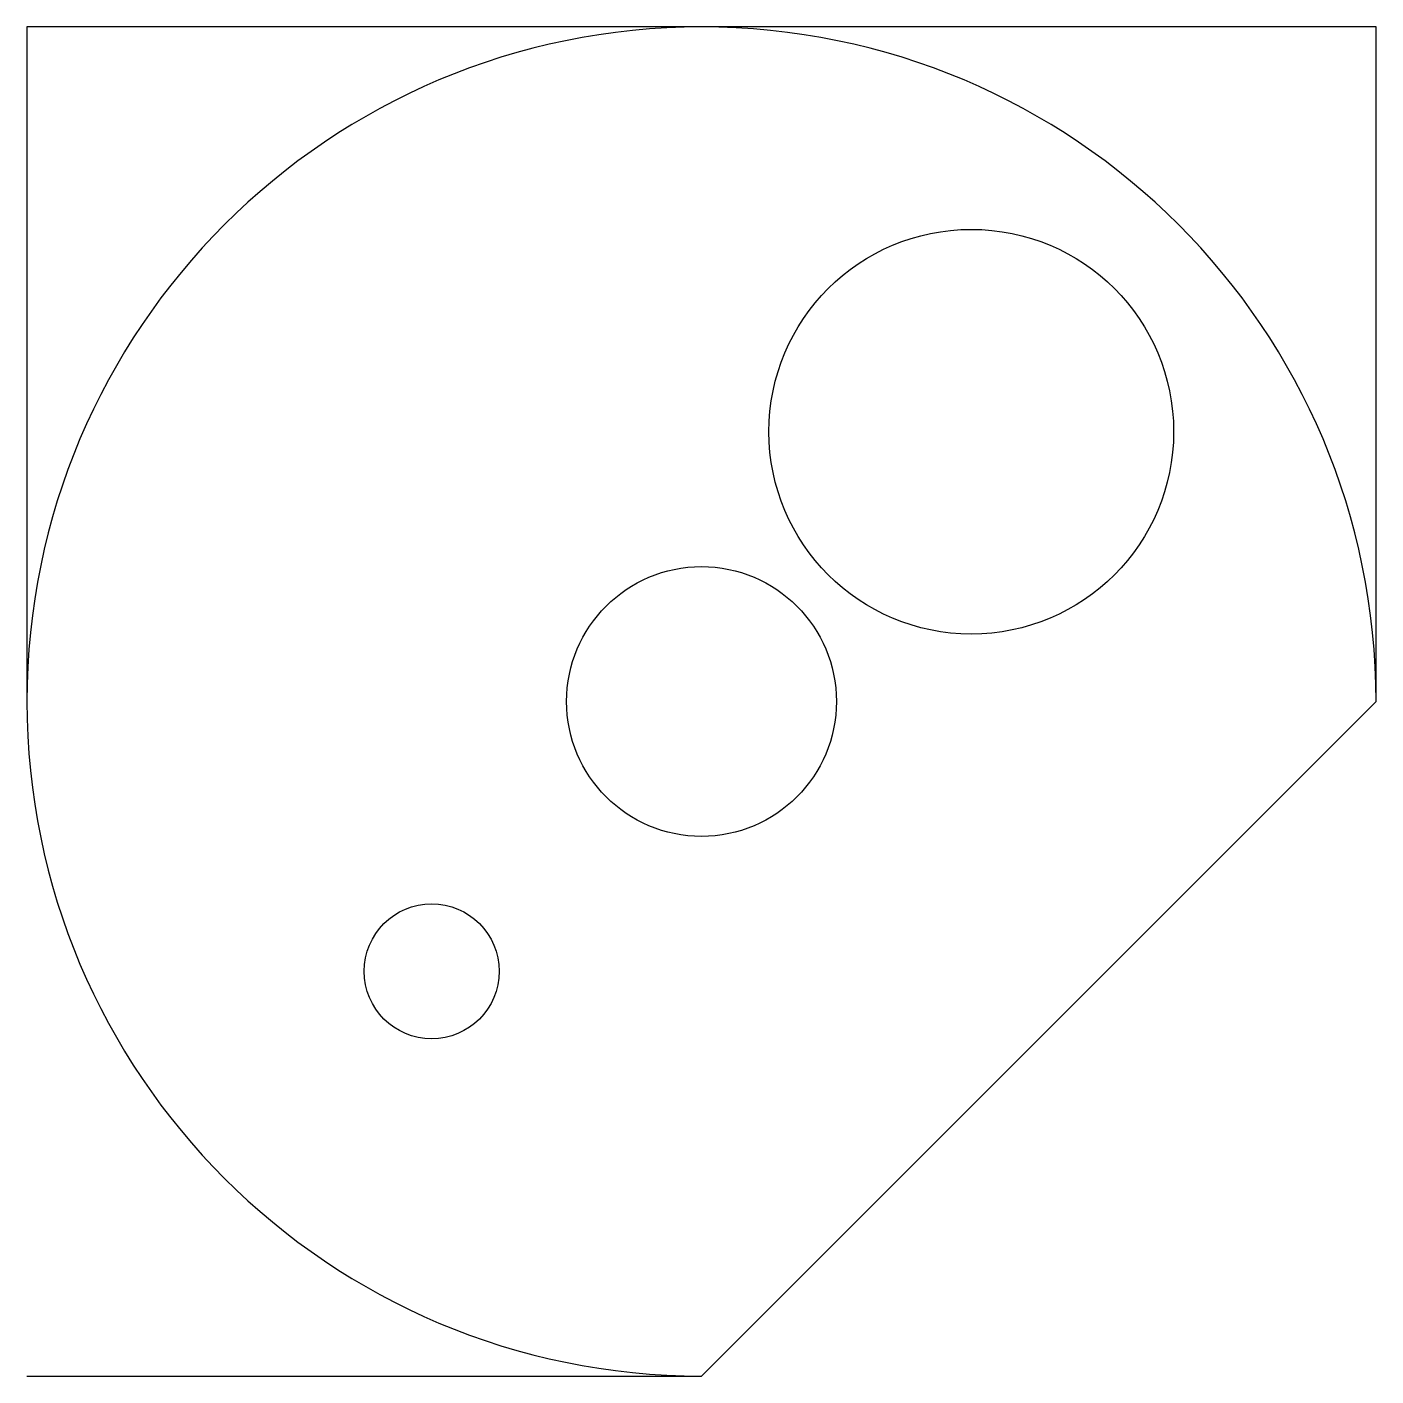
# Model space of a CAD drawing. Extents: x 0 to 100, y 0 to 100.
import ezdxf

# ---------------------------------------------------------------- set-up
doc = ezdxf.new("R2010")
doc.units = 0

msp = doc.modelspace()

# ---------------------------------------------------------------- linework, layer by layer
for p, q in [((100, 100), (0, 100)), ((0, 100), (0, 50)), ((100, 50), (100, 100)), ((50, 0), (100, 50)), ((0, 0), (50, 0))]:
    msp.add_line(p, q)
for centre, radius in [((70, 70), 15), ((50, 50), 10), ((30, 30), 5)]:
    msp.add_circle(centre, radius)
for end in [270, 90]:
    msp.add_arc((50, 50), 50, 0, end)

doc.saveas('drawing.dxf')
